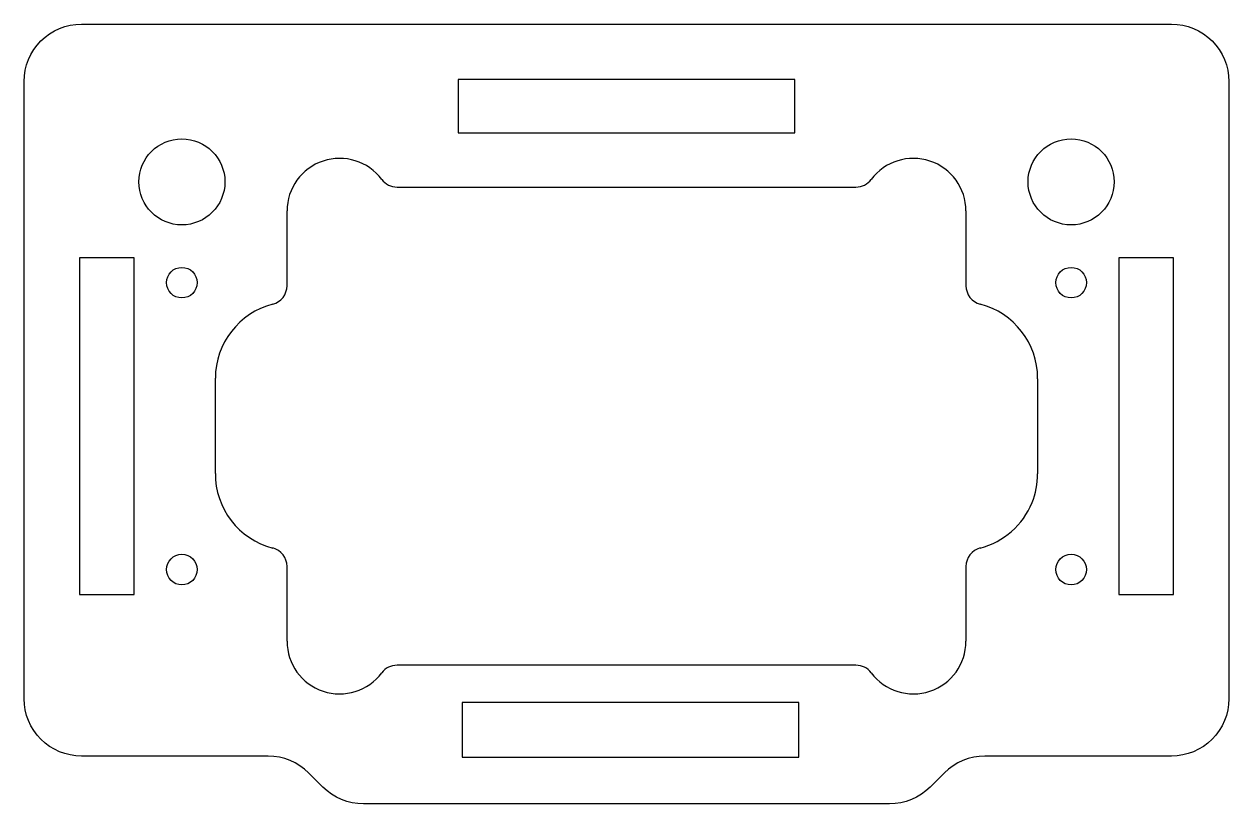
# Model space of a CAD drawing. Header units: millimetres. Extents: x -168 to -42, y 44 to 126.
import ezdxf

# ---------------------------------------------------------------- set-up
doc = ezdxf.new("R2010")
doc.units = ezdxf.units.MM
doc.layers.get('0').update_dxf_attribs({"linetype": 'CONTINUOUS'})

msp = doc.modelspace()

# ---------------------------------------------------------------- linework, layer by layer
for p, q in [((-129, 108.59), (-81, 108.59)), ((-140.5, 98.27), (-140.5, 106.09)), ((-69.5, 106.09), (-69.5, 98.27)), ((-148, 78.65), (-148, 88.59)), ((-62, 88.53), (-62, 78.59)), ((-140.5, 61.09), (-140.5, 68.91)), ((-69.5, 68.91), (-69.5, 61.09)), ((-81, 58.59), (-129, 58.59))]:
    msp.add_line(p, q)
msp.add_lwpolyline([(-162, 49.09, -0.414214), (-168, 55.09), (-168, 119.63, -0.414214), (-162, 125.63), (-48, 125.63, -0.414214), (-42, 119.63), (-42, 55.09, -0.414214), (-48, 49.09), (-67.51, 49.09, 0.198912), (-71.76, 47.33), (-73.24, 45.85, -0.198912), (-77.48, 44.09), (-132.51, 44.09, -0.198912), (-136.76, 45.85), (-138.24, 47.33, 0.198912), (-142.48, 49.09)], format="xyb", close=True)
for points in [[(-122.6, 119.83), (-122.6, 114.26), (-87.4, 114.26), (-87.4, 119.83)], [(-162.2, 65.99), (-156.5, 65.99), (-156.5, 101.19), (-162.2, 101.19)], [(-53.5, 101.19), (-53.5, 65.99), (-47.8, 65.99), (-47.8, 101.19)], [(-122.17, 54.69), (-122.17, 48.99), (-86.97, 48.99), (-86.97, 54.69)]]:
    msp.add_lwpolyline(points, close=True)
for centre, radius in [((-151.5, 109.13), 4.5), ((-58.5, 109.13), 4.5), ((-151.5, 98.59), 1.6), ((-58.5, 98.59), 1.6), ((-151.5, 68.59), 1.6), ((-58.5, 68.59), 1.6)]:
    msp.add_circle(centre, radius)
for centre, radius, start, end in [((-135, 106.09), 5.5, 36.8699, 180), ((-75, 106.09), 5.5, 0, 143.1301), ((-129, 110.59), 2, 216.8699, 270), ((-81, 110.59), 2, 270, 323.1301), ((-142.5, 98.27), 2, -75.5218, 0), ((-67.5, 98.27), 2, 180, 255.5232), ((-140, 88.59), 8, 104.4782, 180.0004), ((-70, 88.59), 8, -0.0004, 75.5232), ((-70, 88.59), 8, 359.5537, 359.9996), ((-140, 78.59), 8, 179.5537, 255.5232), ((-70, 78.59), 8, -22.0243, 0.0004), ((-70, 78.59), 8, 284.4782, 337.9757), ((-142.5, 68.91), 2, 0, 75.5232), ((-67.5, 68.91), 2, 104.4782, 180), ((-135, 61.09), 5.5, 180, 323.1301), ((-75, 61.09), 5.5, -143.1301, 0), ((-129, 56.59), 2, 90, 143.1301), ((-81, 56.59), 2, 36.8699, 90)]:
    msp.add_arc(centre, radius, start, end)

doc.saveas('drawing.dxf')
